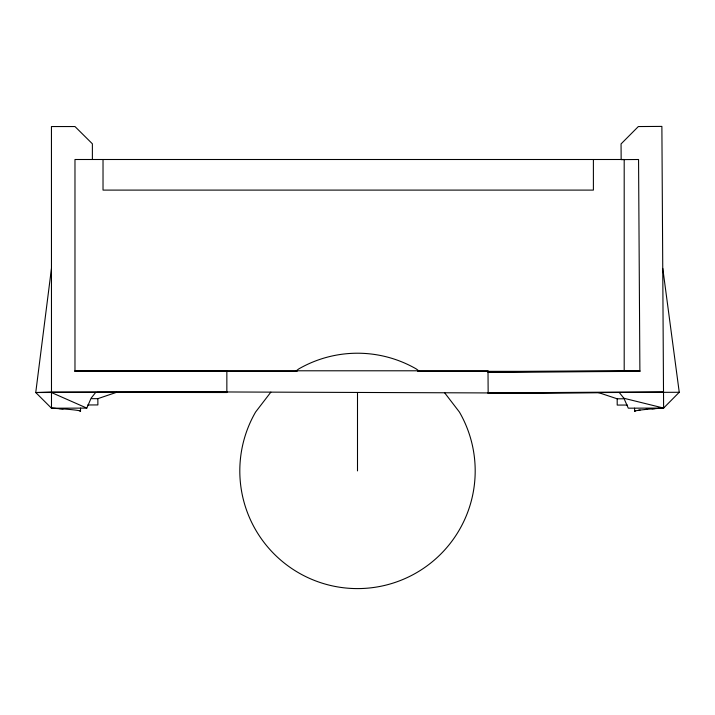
<?xml version="1.0" encoding="UTF-8"?>
<svg xmlns="http://www.w3.org/2000/svg" width="715" height="715" viewBox="0 0 715 715"><rect width="100%" height="100%" fill="white"/><g stroke="black" fill="none" stroke-linecap="round" stroke-linejoin="round"><path stroke-width="1.07" d="M51.444 268.554L35.75 392.526L51.489 408.22A29.118 1.609 2.8 0 1 80.527 411.259L80.518 408.122M92.378 159.499L92.378 143.804L74.977 126.546L51.444 126.546L51.489 408.22L86.801 408.104L91.136 398.157L95.721 392.383M270.869 392.133L255.577 412.063A117.689 117.689 0 0 0 357.5 588.597A117.689 117.689 0 0 0 459.423 412.063L444.614 392.767M662.778 268.411L679.25 392.276L663.609 408.068A29.118 1.528 -3.4 0 0 634.589 411.295L634.58 408.158M296.305 370.79L298.656 368.985A117.689 117.689 0 0 1 416.344 368.985L418.695 370.79M91.636 398.675L97.857 398.657L116.545 392.32M639.88 370.79L488.014 371.746L488.157 393.482L599.206 392.66M488.023 372.3L639.889 371.344L638.558 159.508L621.156 159.615L621.058 143.921L638.343 126.555L661.884 126.403L663.609 408.068A29.118 1.609 -3.2 0 0 658.193 408.399M226.852 391.972L35.75 392.526L51.444 391.972L226.852 391.972L488.148 392.928L663.556 391.82M679.25 392.276L488.148 392.928M624.195 371.344L624.195 159.499L74.977 159.499L74.977 371.344L226.852 370.79L226.852 392.526L96.918 392.383M598.455 392.58L617.188 398.8L623.4 398.782M87.766 404.967L97.875 404.931L97.857 398.657M627.314 405.048L617.206 405.074L617.188 398.8M74.977 370.79L488.148 370.79L488.014 371.746L639.889 371.344L417.685 371.344M74.977 371.344L297.118 371.344M623.9 398.264L663.609 408.068L628.297 408.176L623.9 398.264L619.279 392.517M51.444 392.526L86.801 408.104M593.396 159.499L593.396 190.101L103.023 190.101L103.023 159.499M357.5 392.446L357.5 470.908M51.489 408.22A29.118 1.528 3 0 1 55.824 408.462M59.014 408.658A29.118 1.528 3 0 1 63.117 408.953M79.553 410.812A29.118 1.528 3 0 1 80.527 411.259M634.589 411.295A29.118 1.609 -3.2 0 1 635.564 410.821M638.459 410.276A29.118 1.609 -3.2 0 1 640.104 410.044M644.93 409.481A29.118 1.609 -3.2 0 1 646.95 409.284M651.982 408.846A29.118 1.609 -3.2 0 1 655.047 408.614"/></g></svg>
